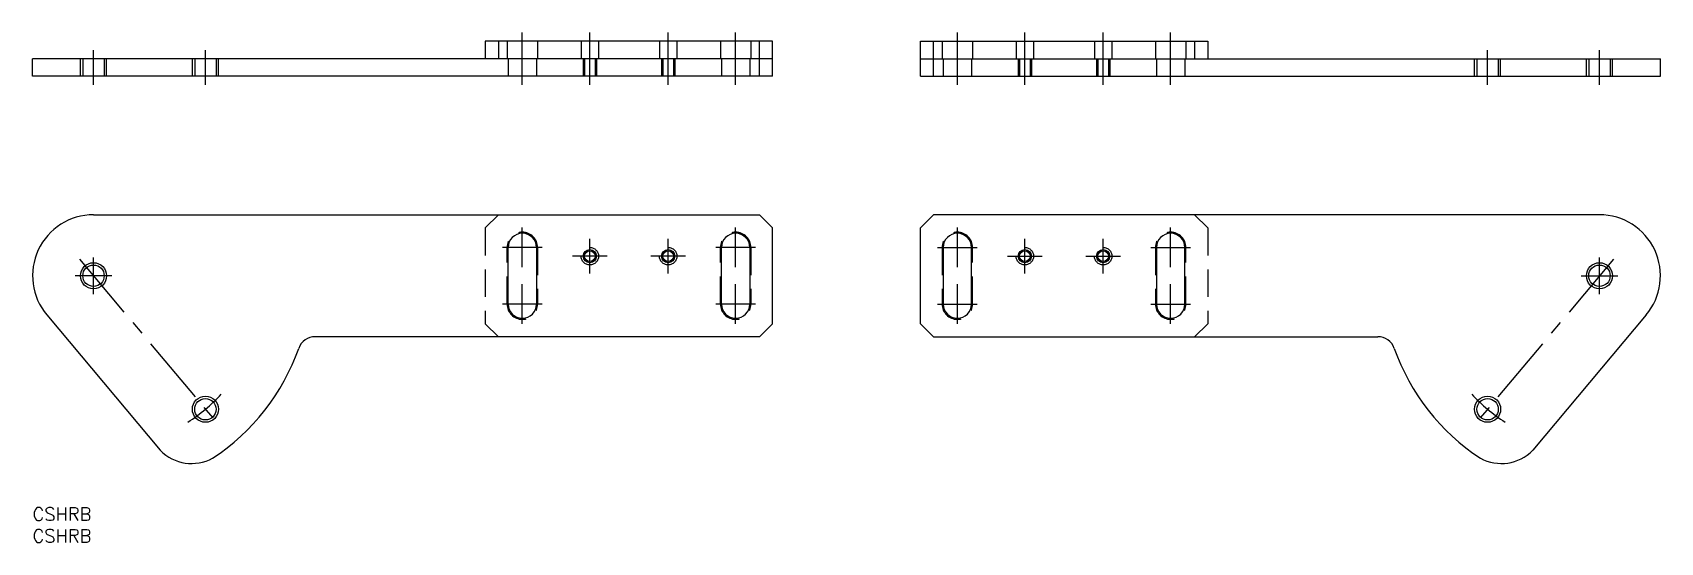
# Model space of a CAD drawing. Extents: x 0 to 374, y -8 to 109.
import ezdxf

# ---------------------------------------------------------------- set-up
doc = ezdxf.new("R2010")
doc.units = 0
doc.header["$LTSCALE"] = 0.5
doc.linetypes.add('CENTER', pattern=[50.8, 31.75, -6.35, 6.35, -6.35])
doc.linetypes.add('DASHED', pattern=[19.05, 12.7, -6.35])
doc.layers.get('0').update_dxf_attribs({"linetype": 'CONTINUOUS'})
doc.layers.add('CENTER', color=1, linetype='CENTER')
doc.styles.get("Standard").update_dxf_attribs({"font": 'txt.shx', "height": 3, "bigfont": 'bigfont.shx'})

# ---------------------------------------------------------------- blocks, each defined once
blk = doc.blocks.new('*U109')
at = {"color": 7, "linetype": 'CONTINUOUS'}
blk.add_text('CSHRB', height=3, dxfattribs=at).set_placement((0, -3))
blk = doc.blocks.new('*U110')
at = {"color": 7, "linetype": 'CONTINUOUS'}
blk.add_text('CSHRB', height=3, dxfattribs=at).set_placement((0, -8))

msp = doc.modelspace()

# ---------------------------------------------------------------- linework, layer by layer
at = {"color": 7, "linetype": 'CONTINUOUS'}
for p, q in [((170, 107.05), (104, 107.05)), ((104, 107.05), (104, 103.05)), ((107, 107.05), (107, 103.05)), ((167, 99.05), (167, 107.05)), ((170, 99.05), (170, 107.05)), ((203.92, 99.05), (203.92, 107.05)), ((203.92, 107.05), (269.92, 107.05)), ((206.92, 99.05), (206.92, 107.05)), ((266.92, 107.05), (266.92, 103.05)), ((269.92, 107.05), (269.92, 103.05)), ((0, 99.05), (0, 103.05)), ((170, 103.05), (0, 103.05)), ((203.92, 103.05), (373.92, 103.05)), ((373.92, 99.05), (373.92, 103.05)), ((170, 99.05), (0, 99.05)), ((203.92, 99.05), (373.92, 99.05)), ((14, 67.22), (167, 67.22)), ((167, 67.22), (170, 64.22)), ((170, 42.22), (170, 64.22)), ((206.92, 67.22), (203.92, 64.22)), ((203.92, 42.22), (203.92, 64.22)), ((359.92, 67.22), (206.92, 67.22)), ((109.25, 46.72), (109.25, 59.72)), ((115.75, 59.72), (115.75, 46.72)), ((158.25, 46.72), (158.25, 59.72)), ((164.75, 59.72), (164.75, 46.72)), ((209.17, 59.72), (209.17, 46.72)), ((215.67, 46.72), (215.67, 59.72)), ((258.17, 59.72), (258.17, 46.72)), ((264.67, 46.72), (264.67, 59.72)), ((3.28, 44.22), (29.34, 13.16)), ((170, 42.22), (167, 39.22)), ((167, 39.22), (170, 42.22)), ((203.92, 42.22), (206.92, 39.22)), ((206.92, 39.22), (203.92, 42.22)), ((370.64, 44.22), (344.58, 13.16)), ((167, 39.22), (64.91, 39.22)), ((206.92, 39.22), (309.01, 39.22))]:
    msp.add_line(p, q, dxfattribs=at)
at = {"color": 3, "linetype": 'DASHED'}
for p, q in [((109, 107.05), (109, 103.05)), ((116, 107.05), (116, 103.05)), ((126, 107.05), (126, 103.05)), ((130, 107.05), (130, 103.05)), ((144, 107.05), (144, 103.05)), ((148, 107.05), (148, 103.05)), ((158, 107.05), (158, 103.05)), ((165, 107.05), (165, 103.05)), ((208.92, 107.05), (208.92, 103.05)), ((215.92, 107.05), (215.92, 103.05)), ((225.92, 107.05), (225.92, 103.05)), ((229.92, 107.05), (229.92, 103.05)), ((243.92, 107.05), (243.92, 103.05)), ((247.92, 107.05), (247.92, 103.05)), ((257.92, 107.05), (257.92, 103.05)), ((264.92, 107.05), (264.92, 103.05)), ((11, 99.05), (11, 103.05)), ((11.54, 103.05), (11.54, 99.05)), ((16.46, 103.05), (16.46, 99.05)), ((17, 99.05), (17, 103.05)), ((36.71, 99.05), (36.71, 103.05)), ((37.25, 103.05), (37.25, 99.05)), ((42.17, 103.05), (42.17, 99.05)), ((42.71, 99.05), (42.71, 103.05)), ((109.25, 103.05), (109.25, 99.05)), ((115.75, 103.05), (115.75, 99.05)), ((126.5, 103.05), (126.5, 99.05)), ((126.77, 103.05), (126.77, 99.05)), ((129.23, 103.05), (129.23, 99.05)), ((129.5, 103.05), (129.5, 99.05)), ((144.5, 103.05), (144.5, 99.05)), ((144.77, 103.05), (144.77, 99.05)), ((147.23, 103.05), (147.23, 99.05)), ((147.5, 103.05), (147.5, 99.05)), ((158.25, 103.05), (158.25, 99.05)), ((164.75, 103.05), (164.75, 99.05)), ((209.17, 103.05), (209.17, 99.05)), ((215.67, 103.05), (215.67, 99.05)), ((226.42, 103.05), (226.42, 99.05)), ((226.69, 103.05), (226.69, 99.05)), ((229.15, 103.05), (229.15, 99.05)), ((229.42, 103.05), (229.42, 99.05)), ((244.42, 103.05), (244.42, 99.05)), ((244.69, 103.05), (244.69, 99.05)), ((247.15, 103.05), (247.15, 99.05)), ((247.42, 103.05), (247.42, 99.05)), ((258.17, 103.05), (258.17, 99.05)), ((264.67, 103.05), (264.67, 99.05)), ((331.21, 99.05), (331.21, 103.05)), ((331.75, 103.05), (331.75, 99.05)), ((336.67, 103.05), (336.67, 99.05)), ((337.21, 99.05), (337.21, 103.05)), ((356.92, 99.05), (356.92, 103.05)), ((357.46, 103.05), (357.46, 99.05)), ((362.38, 103.05), (362.38, 99.05)), ((362.92, 99.05), (362.92, 103.05)), ((104, 64.22), (107, 67.22)), ((104, 64.22), (104, 42.22)), ((269.92, 64.22), (266.92, 67.22)), ((269.92, 64.22), (269.92, 42.22)), ((109, 46.72), (109, 59.72)), ((116, 59.72), (116, 46.72)), ((158, 46.72), (158, 59.72)), ((165, 59.72), (165, 46.72)), ((208.92, 59.72), (208.92, 46.72)), ((215.92, 46.72), (215.92, 59.72)), ((257.92, 59.72), (257.92, 46.72)), ((264.92, 46.72), (264.92, 59.72)), ((107, 39.22), (104, 42.22)), ((266.92, 39.22), (269.92, 42.22))]:
    msp.add_line(p, q, dxfattribs=at)
at = {"color": 3, "linetype": 'CONTINUOUS'}
for centre, radius in [((14, 53.22), 3), ((128, 57.72), 1.5), ((146, 57.72), 1.5), ((227.92, 57.72), 1.5), ((245.92, 57.72), 1.5), ((359.92, 53.22), 3), ((39.71, 22.58), 3), ((334.21, 22.58), 3)]:
    msp.add_circle(centre, radius, dxfattribs=at)
at = {"color": 3, "linetype": 'DASHED'}
for centre in [(128, 57.72), (146, 57.72), (227.92, 57.72), (245.92, 57.72)]:
    msp.add_circle(centre, 2, dxfattribs=at)
at = {"color": 7, "linetype": 'CONTINUOUS'}
for centre, radius in [((128, 57.72), 1.23), ((146, 57.72), 1.23), ((227.92, 57.72), 1.23), ((245.92, 57.72), 1.23), ((14, 53.22), 2.46), ((359.92, 53.22), 2.46), ((39.71, 22.58), 2.46), ((334.21, 22.58), 2.46)]:
    msp.add_circle(centre, radius, dxfattribs=at)
for centre, radius, start, end in [((14, 53.22), 14, 90, 220), ((359.92, 53.22), 14, 320, 90), ((112.5, 59.72), 3.25, 0, 180), ((161.5, 59.72), 3.25, 0, 180), ((212.42, 59.72), 3.25, 0, 180), ((261.42, 59.72), 3.25, 360, 180), ((112.5, 46.72), 3.25, 180, 0), ((161.5, 46.72), 3.25, 180, 0), ((212.42, 46.72), 3.25, 180, 360), ((261.42, 46.72), 3.25, 180, 0), ((64.91, 35.22), 4, 90, 160.5288), ((309.01, 35.22), 4, 19.4712, 90), ((14, 53.22), 50, 303.1789, 340.5288), ((359.92, 53.22), 50, 199.4712, 236.8211), ((36.52, 20.12), 10, 224.1436, 298.975), ((337.4, 20.12), 10, 241.025, 315.8564)]:
    msp.add_arc(centre, radius, start, end, dxfattribs=at)
at = {"color": 3, "linetype": 'DASHED'}
for centre, start, end in [((112.5, 59.72), 0, 180), ((161.5, 59.72), 0, 180), ((212.42, 59.72), 0, 180), ((261.42, 59.72), 360, 180), ((112.5, 46.72), 180, 0), ((161.5, 46.72), 180, 0), ((212.42, 46.72), 180, 360), ((261.42, 46.72), 180, 0)]:
    msp.add_arc(centre, 3.5, start, end, dxfattribs=at)
at = {"layer": 'CENTER', "color": 1, "linetype": 'CENTER'}
for p, q in [((112.5, 97.05), (112.5, 109.05)), ((128, 97.05), (128, 109.05)), ((146, 97.05), (146, 109.05)), ((161.5, 97.05), (161.5, 109.05)), ((212.42, 97.05), (212.42, 109.05)), ((227.92, 97.05), (227.92, 109.05)), ((245.92, 97.05), (245.92, 109.05)), ((261.42, 97.05), (261.42, 109.05)), ((14, 97.05), (14, 105.05)), ((39.71, 97.05), (39.71, 105.05)), ((334.21, 97.05), (334.21, 105.05)), ((359.92, 97.05), (359.92, 105.05)), ((112.5, 55.17), (112.5, 64.27)), ((161.5, 55.17), (161.5, 64.27)), ((212.42, 55.17), (212.42, 64.27)), ((261.42, 55.17), (261.42, 64.27)), ((128, 53.72), (128, 61.72)), ((146, 53.72), (146, 61.72)), ((227.92, 53.72), (227.92, 61.72)), ((245.92, 53.72), (245.92, 61.72)), ((10.79, 57.05), (42.93, 18.75)), ((14, 49.03), (14, 57.42)), ((117.05, 59.72), (107.95, 59.72)), ((132, 57.72), (124, 57.72)), ((150, 57.72), (142, 57.72)), ((166.05, 59.72), (156.95, 59.72)), ((207.87, 59.72), (216.97, 59.72)), ((223.92, 57.72), (231.92, 57.72)), ((241.92, 57.72), (249.92, 57.72)), ((256.87, 59.72), (265.97, 59.72)), ((363.13, 57.05), (330.99, 18.75)), ((359.92, 49.03), (359.92, 57.42)), ((18.2, 53.22), (9.8, 53.22)), ((355.72, 53.22), (364.12, 53.22)), ((112.5, 42.17), (112.5, 51.27)), ((161.5, 42.17), (161.5, 51.27)), ((212.42, 42.17), (212.42, 51.27)), ((261.42, 42.17), (261.42, 51.27)), ((117.05, 46.72), (107.95, 46.72)), ((166.05, 46.72), (156.95, 46.72)), ((207.87, 46.72), (216.97, 46.72)), ((256.87, 46.72), (265.97, 46.72))]:
    msp.add_line(p, q, dxfattribs=at)
for centre, start, end in [((14, 53.22), 302.837, 317.163), ((359.92, 53.22), 222.837, 237.163)]:
    msp.add_arc(centre, 40, start, end, dxfattribs=at)

# ---------------------------------------------------------------- block references
at = {"color": 7, "linetype": 'CONTINUOUS'}
for name in ['*U109', '*U110']:
    msp.add_blockref(name, (0, 0), dxfattribs=at)

doc.saveas('drawing.dxf')
